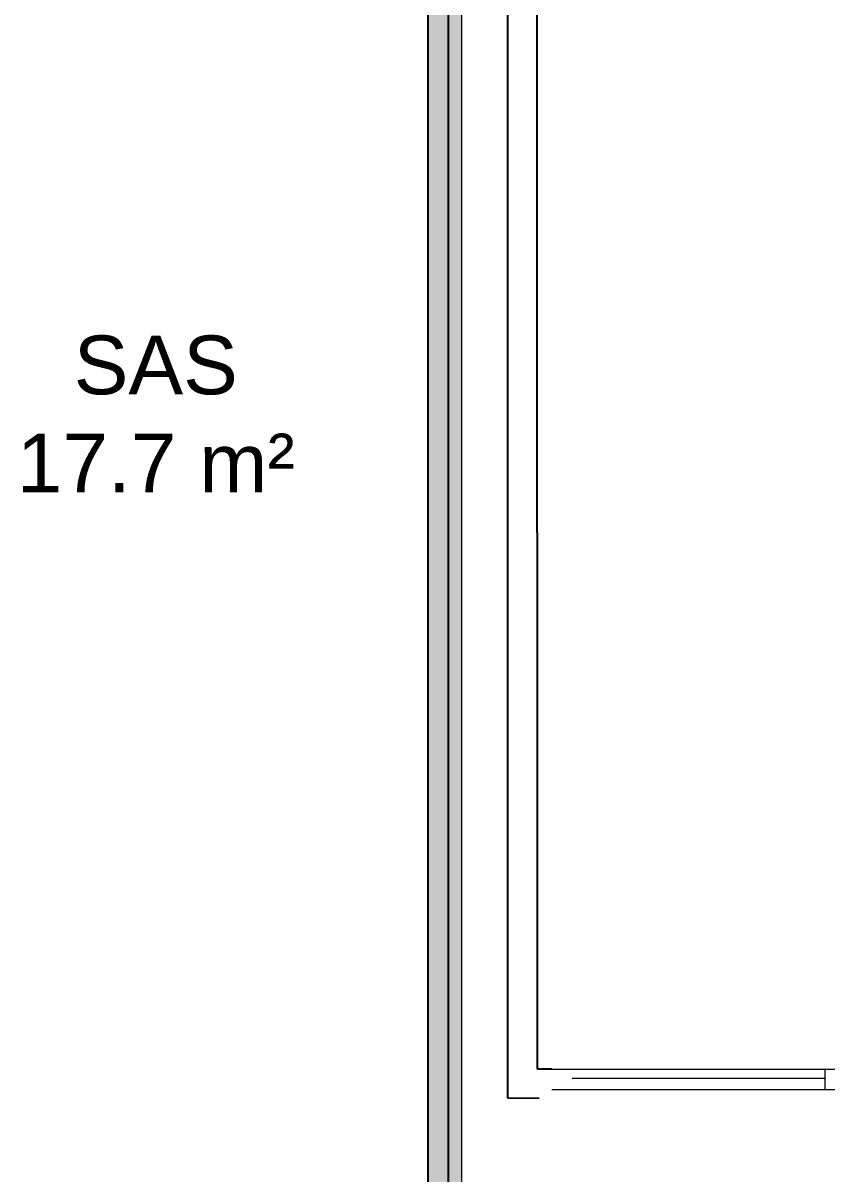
# Model space of a CAD drawing. Header units: millimetres. Extents: x 15590 to 15992, y 1055 to 1132.
# Drawn here: x 15857.3 to 15860.039, y 1109.117 to 1113.034 of the extents above; entities that cross this region are included whole.
import ezdxf

# ---------------------------------------------------------------- set-up
doc = ezdxf.new("R2010")
doc.units = ezdxf.units.MM
doc.header["$MEASUREMENT"] = 0
doc.layers.get('0').update_dxf_attribs({"lineweight": 9})
doc.layers.add('DM cloison', color=7, linetype='Continuous', lineweight=9)
doc.layers.add('DM Divers', color=7, linetype='Continuous', lineweight=9)
doc.layers.add('murs interieurs.P', color=7, linetype='Continuous')
doc.layers.add('surgeles', color=4, linetype='Continuous')
doc.styles.get("Standard").update_dxf_attribs({"font": 'swiss.ttf', "height": 0.2})

# ---------------------------------------------------------------- blocks, each defined once
blk = doc.blocks.new('*U14')
at = {"layer": 'DM cloison'}
blk.add_hatch(color=3, dxfattribs=at).paths.add_polyline_path([(116, 1000), (0, 1000), (0, -7299.8), (116, -7299.8)])
blk.add_lwpolyline([(0, 1000), (0, -7299.8), (116, -7299.8), (116, 1000)], close=True, dxfattribs=at)

msp = doc.modelspace()

# ---------------------------------------------------------------- linework, layer by layer
for p, q in [((15859.1013, 1109.4742), (15860.1013, 1109.4742)), ((15860.0313, 1109.4422), (15859.1713, 1109.4422)), ((15860.0313, 1109.4742), (15860.0313, 1109.4042)), ((15860.0313, 1109.4392), (15860.0313, 1109.4422)), ((15859.1013, 1109.4042), (15860.1013, 1109.4042))]:
    msp.add_line(p, q)
at = {"layer": 'murs interieurs.P', "linetype": 'Continuous', "ltscale": 1000, "flags": 128}
for points in [[(15858.6794, 1115.3534), (15858.6794, 1107.0536)], [(15858.7494, 1111.6471), (15858.7494, 1115.3334)], [(15858.7494, 1109.3503), (15858.7494, 1111.6471)], [(15858.7494, 1107.1236), (15858.7494, 1109.3503)]]:
    msp.add_lwpolyline(points, dxfattribs=at)
at = {"layer": 'surgeles', "color": 5}
for p, q in [((15858.9523, 1109.3747), (15858.9513, 1115.3338)), ((15859.0523, 1109.4742), (15859.0514, 1115.2334)), ((15859.1013, 1109.4742), (15859.0523, 1109.4742)), ((15859.0581, 1109.3743), (15858.9523, 1109.3747))]:
    msp.add_line(p, q, dxfattribs=at)

# ---------------------------------------------------------------- block references
at = {"layer": 'DM cloison', "xscale": 0.001, "yscale": 0.001, "zscale": 0.001}
msp.add_blockref('*U14', (15858.6794, 1114.3534), dxfattribs=at)

# ---------------------------------------------------------------- texts
at = {"layer": 'DM Divers', "insert": (15857.7527, 1111.9703), "char_height": 0.2, "width": 3.361042, "attachment_point": 2}
msp.add_mtext('{\\C1;SAS\\P17.7 m²}', dxfattribs=at)

doc.saveas('drawing.dxf')
